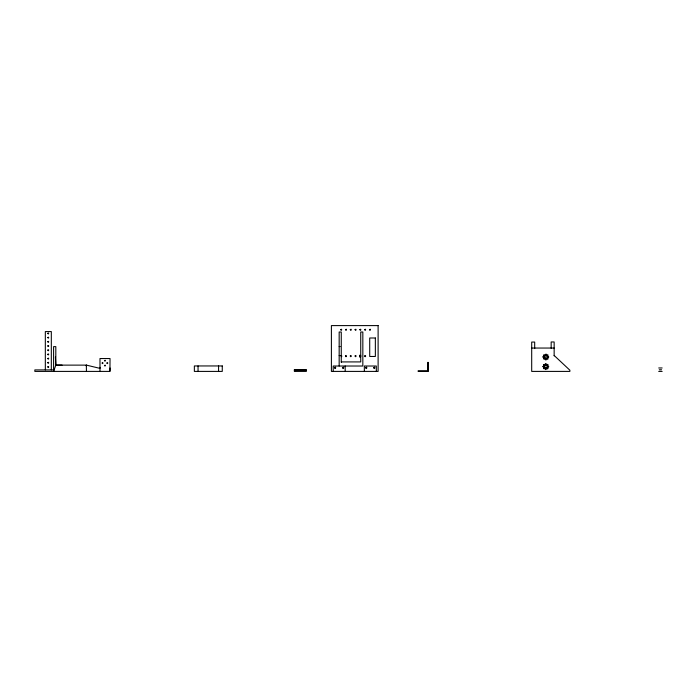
<?xml version="1.0" encoding="UTF-8"?>
<svg xmlns="http://www.w3.org/2000/svg" width="697" height="697" viewBox="0 0 697 697"><rect width="100%" height="100%" fill="white"/><g stroke="black" fill="none" stroke-linecap="round" stroke-linejoin="round"><path stroke-width="1.05" d="M55.394 356.899L55.812 365.123L55.812 346.627L53.591 346.627L53.591 371.405L55.812 365.123L86.315 365.123L86.315 365.751L86.463 365.141L99.985 368.382L99.985 367.336M110.039 367.972L109.891 371.405L34.85 371.405L34.85 369.907L54.253 369.907M109.943 371.187L110.039 358.537L99.985 358.537L99.985 371.405M341.129 355.557L341.878 356.132L341.129 356.716M339.169 346.557L340.223 346.557M531.698 348.047L554.15 348.047M339.169 355.54L340.223 355.54M341.269 361.917L360.732 361.917L360.732 332.007L362.832 332.007L362.832 366.021L333.192 366.021L333.192 371.405M56.44 365.123L62.085 365.123M427.714 366.021L428.315 366.021M658.709 367.964L662.15 367.964M294.369 369.776L306.349 369.776L306.349 371.405L294.369 371.405L294.369 369.776L306.349 370.212L294.369 370.543M659.301 369.767L661.549 369.767M428.315 370.813L418.13 370.813L418.13 371.405L428.315 371.405L428.315 362.353M658.709 371.405L662.15 371.405M86.315 365.123L86.463 371.405M554.15 355.47L569.876 370.212L569.876 371.405L531.698 371.405L531.698 342.061L534.686 342.061L534.686 348.587M554.15 355.845L554.15 341.966L551.161 341.966L551.161 348.273M427.714 362.353L427.714 370.813M376.319 371.405L376.319 366.021L364.339 366.021L364.339 371.405M359.844 355.13L359.844 357.239M345.172 366.021L345.172 371.405M341.269 362.327L341.269 332.007L339.169 332.007L339.169 366.021M218.57 365.951L218.57 371.405M198.053 365.951L198.053 371.405M51.317 369.907L51.317 331.58L45.331 331.58L45.331 369.907M102.171 363.024C102.747 364.871 103.6 361.743 102.171 363.024M104.559 360.593C105.134 362.449 105.979 359.277 104.559 360.593M104.559 365.463C105.134 367.319 105.979 364.156 104.559 365.463M106.937 363.024C107.521 364.88 108.357 361.717 106.937 363.024M47.805 333.332C48.468 335.388 49.409 331.877 47.805 333.332M47.805 337.522C48.468 339.578 49.409 336.067 47.805 337.522M47.805 341.713C48.468 343.769 49.409 340.258 47.805 341.713M47.805 345.904C48.468 347.96 49.409 344.449 47.805 345.904M47.805 350.094C48.468 352.159 49.409 348.648 47.805 350.094M47.805 354.294C48.468 356.35 49.409 352.839 47.805 354.294M47.805 358.485C48.468 360.541 49.409 357.03 47.805 358.485M47.805 362.675C48.468 364.731 49.409 361.22 47.805 362.675M47.805 366.866C48.468 368.922 49.409 365.411 47.805 366.866M334.403 367.641C335.379 370.673 336.764 365.498 334.403 367.641M340.702 329.629C341.434 331.92 342.48 328.017 340.702 329.629M345.494 329.629C346.226 331.92 347.272 328.017 345.494 329.629M342.427 367.641C343.403 370.673 344.788 365.498 342.427 367.641M345.494 355.984C346.226 358.267 347.272 354.364 345.494 355.984M350.286 329.629C351.018 331.92 352.063 328.017 350.286 329.629M350.286 355.984C351.018 358.267 352.063 354.364 350.286 355.984M355.078 329.629C355.81 331.92 356.855 328.017 355.078 329.629M355.078 355.984C355.81 358.267 356.855 354.364 355.078 355.984M359.87 329.629C360.602 331.92 361.647 328.017 359.87 329.629M359.87 355.984C360.602 358.267 361.647 354.364 359.87 355.984M364.662 329.629C365.394 331.92 366.439 328.017 364.662 329.629M364.662 355.984C365.394 358.267 366.439 354.364 364.662 355.984M369.454 329.629C370.185 331.92 371.231 328.017 369.454 329.629M365.55 367.641C366.517 370.673 367.903 365.498 365.55 367.641M373.575 367.641C374.542 370.673 375.927 365.498 373.575 367.641M542.946 356.881C543.677 359.164 544.723 355.27 542.946 356.881M543.643 355.182C544.383 357.474 545.429 353.571 543.643 355.182M543.643 358.572C544.383 360.863 545.429 356.96 543.643 358.572M542.946 366.465C543.677 368.748 544.723 364.845 542.946 366.465M543.643 364.766C544.383 367.058 545.429 363.154 543.643 364.766M545.342 354.485C546.073 356.768 547.119 352.874 545.342 354.485M543.643 368.155C544.383 370.447 545.429 366.544 543.643 368.155M545.342 359.277C546.073 361.56 547.119 357.657 545.342 359.277M545.342 364.069C546.073 366.352 547.119 362.449 545.342 364.069M545.342 368.861C546.073 371.144 547.119 367.241 545.342 368.861M547.032 355.182C547.772 357.474 548.809 353.571 547.032 355.182M547.032 358.572C547.772 360.863 548.809 356.96 547.032 358.572M547.737 356.881C548.469 359.164 549.515 355.27 547.737 356.881M547.032 364.766C547.772 367.058 548.809 363.154 547.032 364.766M547.032 368.155C547.772 370.447 548.809 366.544 547.032 368.155M547.737 366.465C548.469 368.748 549.515 364.845 547.737 366.465M378.114 325.595L331.397 325.595L331.397 371.405L378.114 371.405L378.114 325.595M375.352 337.993L369.715 337.993L369.715 356.472L375.352 356.472L375.352 337.993M222.265 365.951L194.358 365.951L194.358 371.405L222.265 371.405L222.265 365.951M545.071 367.467A1.194 1.194 0 0 0 547.075 366.927A1.194 1.194 0 0 0 545.612 365.463A1.194 1.194 0 0 0 545.071 367.467M545.324 358.075A1.194 1.194 0 0 0 547.119 357.038A1.194 1.194 0 0 0 545.324 355.993A1.194 1.194 0 0 0 545.324 358.075"/></g></svg>
